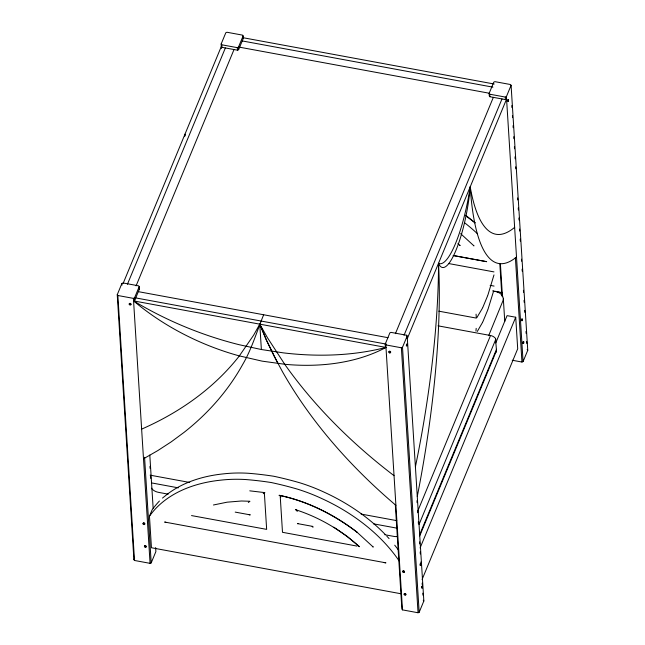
<?xml version="1.0" encoding="UTF-8"?>
<svg xmlns="http://www.w3.org/2000/svg" width="645" height="645" viewBox="0 0 645 645"><rect width="100%" height="100%" fill="white"/><g stroke="black" fill="none" stroke-linecap="round" stroke-linejoin="round"><path stroke-width="0.97" d="M495.932 352.38A5.313 3.507 22.5 0 0 496.497 350.654L495.497 338.448A5.845 3.862 22.5 0 0 490.522 335.513L438.028 325.83M406.697 344.97L406.576 344.108L406.326 345.857L407.156 344.18L406.85 345.954L406.793 345.059M476.066 314.163L476.316 318.09L438.858 311.18M508.204 100.37L508.26 101.257L508.574 99.483L507.744 101.16L508.155 99.644M476.179 328.345L475.97 331.119M521.926 319.823L521.87 318.936L521.555 320.71L522.385 319.025L522.071 320.807L522.015 319.912M422.032 587.321L422.402 586.434L422.088 588.216L421.878 586.337L421.766 587.861M493.981 274.923L487.846 295.233M493.635 290.976L487.959 309.415M420.459 564.754C419.726 566.81 420.218 562.529 420.556 564.077M263.668 314.76C256.791 331.377 251.873 348.824 242.705 364.449A473.849 312.906 22.5 0 1 183.994 432.424L171.264 441.825L157.751 450.621L143.496 458.788M420.774 563.98C419.822 567.334 422.241 563.117 420.258 563.891M523.103 341.906L522.982 343.422L523.168 341.761L523.901 341.858L523.506 343.519L523.619 341.995M155.622 547.565L155.88 551.588L151.204 562.875L150.075 563.343L134.515 560.473L133.91 559.683L117.245 294.717L121.921 283.429L123.042 282.962L138.602 285.832L139.207 286.622L139.368 289.145L134.434 301.054M221.437 48.528L221.154 43.997L225.831 32.718L226.951 32.25L242.512 35.12L243.117 35.902L243.278 38.426L238.602 49.713L237.473 50.181L221.912 47.311L221.308 46.521L123.235 283.171M127.428 284.26L225.371 47.948M136.079 285.856L234.014 49.544M129.976 303.755A0.903 0.597 22.5 0 1 130.79 304.835A0.903 0.597 22.5 0 1 129.29 304.561A0.903 0.597 22.5 0 1 129.976 303.755L130.137 303.376M395.304 504.519L401.883 609.098L402.488 609.88L418.049 612.75L419.169 612.282L423.846 601.003L407.18 336.029L406.576 335.239L391.015 332.377L389.886 332.844L385.21 344.124L385.371 346.647L385.976 347.429A190.791 125.993 22.5 0 1 285.195 364.328L262.096 361.136L238.868 355.782A190.791 125.993 22.5 0 1 133.563 300.892L134.692 300.425L134.531 297.901L139.207 286.622M238.602 49.713L238.44 47.19L243.117 35.902M143.795 523.297A0.903 0.597 22.5 0 1 144.601 524.385A0.903 0.597 22.5 0 1 143.101 524.111A0.903 0.597 22.5 0 1 143.795 523.297L143.948 522.926A0.903 0.597 22.5 0 1 144.754 524.006A0.903 0.597 22.5 0 1 143.255 523.732A0.903 0.597 22.5 0 1 143.948 522.926M401.142 593.787L151.446 547.75L149.463 516.202L152.059 509.937A131.741 71.232 -8.5 0 1 159.404 501.028M133.91 559.683L134.636 557.949M145.222 546.009A0.903 0.597 22.5 0 1 146.028 547.097A0.903 0.597 22.5 0 1 144.528 546.823A0.903 0.597 22.5 0 1 145.222 546.009L145.375 545.638A0.903 0.597 22.5 0 1 146.181 546.718A0.903 0.597 22.5 0 1 144.69 546.444A0.903 0.597 22.5 0 1 145.375 545.638M406.576 335.239L406.729 337.762L407.334 338.552L506.567 99.12L505.446 99.588L489.886 96.718L489.281 95.936L489.12 93.412L493.796 82.125L494.925 81.657L510.485 84.527L511.09 85.317L527.755 350.283L523.079 361.571L521.958 362.038L512.235 360.241M395.401 333.675L493.344 97.355M389.653 351.63A0.903 0.597 22.5 0 1 390.459 352.718A0.903 0.597 22.5 0 1 388.959 352.444A0.903 0.597 22.5 0 1 389.653 351.63L389.806 351.259M389.733 352.896L389.886 352.517A0.903 0.597 22.5 0 0 390.668 351.88A0.903 0.597 22.5 0 0 389.378 351.259A0.903 0.597 22.5 0 0 389.266 352.218M404.044 335.271L501.987 98.951M419.169 612.282L402.504 347.308L407.18 336.029M523.079 361.571L506.414 96.597L511.09 85.317M482.75 307.576L487.644 295.757M482.863 321.758L487.757 309.947M488.676 335.658L503.277 299.981A11.787 8.425 -3.6 0 0 497.908 292.169L494.957 291.29M417.597 511.461L490.522 335.513M419.089 524.369L495.876 339.109M495.771 342.914L507.075 315.647L515.718 317.235L517.701 348.784L422.08 579.516M403.464 571.18A0.903 0.597 22.5 0 1 404.27 572.268A0.903 0.597 22.5 0 1 402.77 571.986A0.903 0.597 22.5 0 1 403.464 571.18L403.617 570.801A0.903 0.597 22.5 0 1 404.423 571.889A0.903 0.597 22.5 0 1 402.932 571.615A0.903 0.597 22.5 0 1 403.617 570.801M419.734 534.536L496.513 349.276M419.718 535.914L496.497 350.654M420.089 547.968L515.718 317.235M404.891 593.892A0.903 0.597 22.5 0 1 405.697 594.98A0.903 0.597 22.5 0 1 404.205 594.698A0.903 0.597 22.5 0 1 404.891 593.892L405.044 593.513M482.525 308.068L476.824 317.695M482.637 322.25L477.308 331.441M394.047 475.679A449.347 296.724 22.5 0 1 284.929 364.594L267.465 337.738L259.774 324.161L253.622 335.19L239.166 356.153A449.347 296.724 22.5 0 1 141.634 429.135M248.317 502.471L249.946 501.262L241.456 500.996L227.105 502.181L213.439 504.995M263.249 493.715L264.337 492.554L264.901 492.716L264.031 492.554M221.154 43.997L221.759 44.787L237.32 47.657L238.44 47.19M489.12 93.412L489.724 94.194L505.285 97.064L506.414 96.597M117.245 294.717L117.85 295.499L133.41 298.369L134.531 297.901M385.21 344.124L385.815 344.906L401.375 347.776L402.504 347.308M249.768 490.837L264.337 492.554L266.651 529.376L191.533 515.581M235.207 512.106L250.252 514.879L249.083 514.718M497.738 292.112L502.012 292.677M261.37 349.526L283.373 352.871A257.694 170.167 22.5 0 0 385.976 347.429L133.563 300.892A257.694 170.167 22.5 0 0 239.271 344.736L261.37 349.526L259.774 324.161L266.425 340.068L274.004 355.943L282.486 371.738A478.501 315.977 22.5 0 0 395.909 505.325M384.194 562.577L385.944 562.851L164.652 522.047L165.805 522.313M168.176 494.151L158.67 492.393A11.787 8.425 -3.6 0 1 151.446 488.2M494.215 84.027L242.673 37.644L243.278 38.426M242.238 40.933L492.917 87.156M239.642 47.206L489.329 93.243M507.857 99.644L508.381 99.741M507.938 100.902L508.454 100.999M453.088 255.476L486.677 261.668L453.451 255.589M448.622 263.539L493.965 271.9M490.135 285.356L494.078 286.082M492.627 290.895L501.955 292.62M521.668 319.194L522.192 319.283M521.749 320.452L522.273 320.549M523.176 343.164L523.7 343.261M138.328 291.653L388.024 337.69M406.447 344.341L406.963 344.438M406.527 345.599L407.043 345.696M135.732 297.917L386.411 344.14M150.124 475.163L189.743 482.468M361.079 514.065L396.74 520.636M151.567 482.912L178.302 487.846M373.391 523.813L397.159 528.199M384.799 534.729L393.547 536.342A11.787 8.425 -3.6 0 0 396.756 536.6M357.007 546.089L282.494 532.302L280.172 495.481L279.011 495.312L279.874 495.473C307.996 501.471 334.094 514.847 356.935 532.117L356.58 531.786C334.021 514.533 308.028 501.455 280.172 495.481L280.825 496.956M420.338 565.149L420.854 565.246M421.685 586.595L422.201 586.692M297.998 523.74L297.434 523.579L312.47 526.352L313.075 527.142L312.172 526.352M333.852 527.199L347.123 536.326L359.402 546.718C340.987 530.061 319.057 517.209 295.402 509.639L296.571 509.937L297.224 511.485M457.902 243.649L460.135 245.535L459.812 245.237M460.635 233.651L473.97 245.89L473.559 245.511M356.58 531.786L373.237 547.073L372.826 546.694M527.15 349.501L527.755 350.283M423.241 600.213L423.846 601.003M138.764 288.355L139.368 289.145M277.866 363.312L266.385 340.076L259.774 324.161M511.808 105.603L511.937 107.61M512.436 115.64L512.565 117.648M513.073 125.678L513.194 127.686M513.767 136.724L513.888 138.731M514.396 146.754L514.525 148.761M515.024 156.791L515.153 158.799M515.661 166.829L515.782 168.837M517.621 197.942L517.741 199.95M518.249 207.98L518.378 209.988M518.878 218.018L519.007 220.026M519.572 229.056L519.701 231.063M520.209 239.093L520.33 241.101M521.466 259.169L521.595 261.177M522.103 269.207L522.224 271.214M523.426 290.282L523.555 292.29M524.054 300.32L524.183 302.328M524.691 310.358L524.812 312.365M526.014 331.433L526.143 333.441M526.651 341.471L526.772 343.479M505.285 97.064L505.446 99.588M515.379 257.46L521.958 362.038M503.334 298.82L504.761 321.492M489.724 94.194L489.886 96.718M500.383 263.644L502.471 296.821M499.843 263.861L501.866 296.039M416.984 500.665L417.105 502.673M417.613 510.719L417.742 512.735M418.307 521.781L418.436 523.796M419.572 541.889L419.701 543.904M420.209 551.951L420.33 553.958M420.838 562.005L420.967 564.012M422.169 583.12L422.298 585.128M422.798 593.174L422.926 595.19M401.375 347.776L418.049 612.75M385.815 344.906L402.488 609.88M237.32 47.657L237.473 50.181M221.759 44.787L221.912 47.311M184.655 136.143A71.063 16.431 -79.6 0 0 184.946 134.273L184.994 135.031M149.801 455.056L153.155 508.349M149.963 466.335L150.083 468.351M150.591 476.397L150.72 478.405M144.561 457.289L151.204 562.875M133.41 298.369L150.075 563.343M121.921 283.429L122.026 285.114M117.85 295.499L134.515 560.473M465.553 215.22A146.189 96.532 22.5 0 1 474.97 222.896M149.463 516.202A146.189 96.532 22.5 0 1 221.05 480.122A126.718 83.681 22.5 0 1 245.592 479.533A252.896 166.999 22.5 0 1 271.231 482.533A252.896 166.999 22.5 0 1 297.095 489.031A126.718 83.681 22.5 0 1 322.29 498.787A146.189 96.532 22.5 0 1 399.086 560.844M385.355 534.608A146.189 96.532 22.5 0 0 324.887 492.522A126.718 83.681 22.5 0 0 299.691 482.758A252.896 166.999 22.5 0 0 273.827 476.268A252.896 166.999 22.5 0 0 248.188 473.261A126.718 83.681 22.5 0 0 223.646 473.849A146.189 96.532 22.5 0 0 164.62 496.368A110.722 68.144 76.4 0 0 162.5 498.085M386.774 536.092A146.189 96.532 22.5 0 1 389.072 538.591M394.716 545.194A146.189 96.532 22.5 0 1 398.328 549.854M464.666 222.807A146.189 96.532 22.5 0 1 477.582 233.869M514.637 227.354A276.35 63.903 -79.6 0 1 470.205 186.873A71.063 16.431 -79.6 0 1 438.511 263.337A283.994 65.677 -79.6 0 1 415.404 466.795M516.5 257.016A267.578 61.88 -79.6 0 1 470.205 186.873A60.09 13.9 -79.6 0 1 455.942 250.341A60.09 13.9 -79.6 0 1 438.511 263.337A298.675 69.071 -79.6 0 1 417.267 496.448M129.992 304.577A0.903 0.597 22.5 0 1 129.403 303.553A0.903 0.597 22.5 0 1 130.758 303.674A0.903 0.597 22.5 0 1 130.637 304.633M404.689 594.617A0.903 0.597 22.5 0 1 404.447 593.585A0.903 0.597 22.5 0 1 405.818 593.972A0.903 0.597 22.5 0 1 405.35 594.795M184.946 134.273A60.09 13.9 -79.6 0 1 184.776 136.216M475.123 222.735A259.459 171.328 22.5 0 1 466.279 216.164"/></g></svg>
